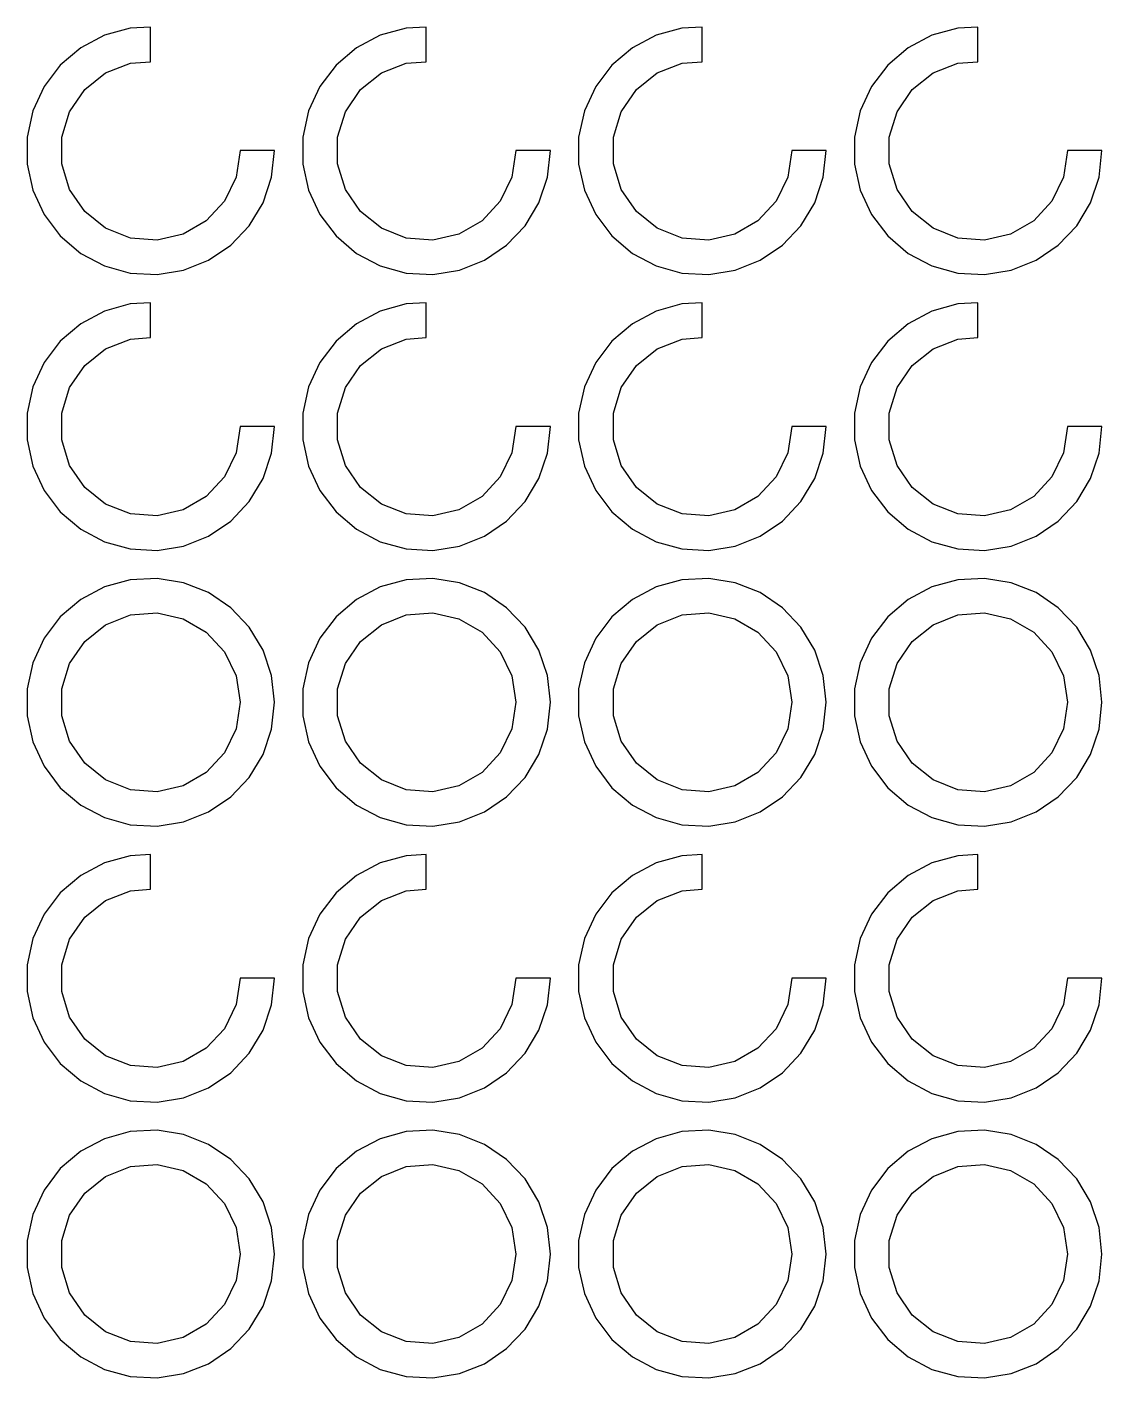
# Model space of a CAD drawing. Header units: metres. Extents: x -9 to 169, y -4 to 94.
# Drawn here: x -8.9 to 69, y -4 to 94 of the extents above; entities that cross this region are included whole.
import ezdxf

# ---------------------------------------------------------------- set-up
doc = ezdxf.new("R2010")
doc.units = ezdxf.units.M

msp = doc.modelspace()

# ---------------------------------------------------------------- linework, layer by layer
for p, q in [((-3.33124, 93.3608), (-5.05068, 92.4492)), ((-1.45604, 93.8814), (-3.33124, 93.3608)), ((0, 93.9604), (-1.45604, 93.8814)), ((0, 91.4454), (0, 93.9604)), ((16.6688, 93.3608), (14.9493, 92.4492)), ((18.544, 93.8814), (16.6688, 93.3608)), ((20, 93.9604), (18.544, 93.8814)), ((20, 91.4454), (20, 93.9604)), ((36.6688, 93.3608), (34.9493, 92.4492)), ((38.544, 93.8814), (36.6688, 93.3608)), ((40, 93.9604), (38.544, 93.8814)), ((40, 91.4454), (40, 93.9604)), ((56.6688, 93.3608), (54.9493, 92.4492)), ((58.544, 93.8814), (56.6688, 93.3608)), ((60, 93.9604), (58.544, 93.8814)), ((60, 91.4454), (60, 93.9604)), ((-5.05068, 92.4492), (-6.53396, 91.1893)), ((14.9493, 92.4492), (13.466, 91.1893)), ((34.9493, 92.4492), (33.466, 91.1893)), ((54.9493, 92.4492), (53.466, 91.1893)), ((-6.53396, 91.1893), (-7.71171, 89.64)), ((-3.25, 90.6292), (-1.44639, 91.337)), ((-1.44639, 91.337), (0, 91.4454)), ((13.466, 91.1893), (12.2883, 89.64)), ((16.75, 90.6292), (18.5536, 91.337)), ((18.5536, 91.337), (20, 91.4454)), ((33.466, 91.1893), (32.2883, 89.64)), ((36.75, 90.6292), (38.5536, 91.337)), ((38.5536, 91.337), (40, 91.4454)), ((53.466, 91.1893), (52.2883, 89.64)), ((56.75, 90.6292), (58.5536, 91.337)), ((58.5536, 91.337), (60, 91.4454)), ((-4.76484, 89.4211), (-3.25, 90.6292)), ((15.2352, 89.4211), (16.75, 90.6292)), ((35.2352, 89.4211), (36.75, 90.6292)), ((55.2352, 89.4211), (56.75, 90.6292)), ((-7.71171, 89.64), (-8.52888, 87.8737)), ((-5.8563, 87.8202), (-4.76484, 89.4211)), ((12.2883, 89.64), (11.4711, 87.8737)), ((14.1437, 87.8202), (15.2352, 89.4211)), ((32.2883, 89.64), (31.4711, 87.8737)), ((34.1437, 87.8202), (35.2352, 89.4211)), ((52.2883, 89.64), (51.4711, 87.8737)), ((54.1437, 87.8202), (55.2352, 89.4211)), ((-8.52888, 87.8737), (-8.94724, 85.9731)), ((-6.4274, 85.9688), (-5.8563, 87.8202)), ((11.4711, 87.8737), (11.0528, 85.9731)), ((13.5726, 85.9688), (14.1437, 87.8202)), ((31.4711, 87.8737), (31.0528, 85.9731)), ((33.5726, 85.9688), (34.1437, 87.8202)), ((51.4711, 87.8737), (51.0528, 85.9731)), ((53.5726, 85.9688), (54.1437, 87.8202)), ((-8.94724, 85.9731), (-8.94724, 84.0269)), ((-6.4274, 84.0312), (-6.4274, 85.9688)), ((11.0528, 85.9731), (11.0528, 84.0269)), ((13.5726, 84.0312), (13.5726, 85.9688)), ((31.0528, 85.9731), (31.0528, 84.0269)), ((33.5726, 84.0312), (33.5726, 85.9688)), ((51.0528, 85.9731), (51.0528, 84.0269)), ((53.5726, 84.0312), (53.5726, 85.9688)), ((6.5, 85), (6.21122, 83.0841)), ((9, 85), (6.5, 85)), ((8.78958, 83.0653), (9, 85)), ((26.5, 85), (26.2112, 83.0841)), ((29, 85), (26.5, 85)), ((28.7896, 83.0653), (29, 85)), ((46.5, 85), (46.2112, 83.0841)), ((49, 85), (46.5, 85)), ((48.7896, 83.0653), (49, 85)), ((66.5, 85), (66.2112, 83.0841)), ((69, 85), (66.5, 85)), ((68.7896, 83.0653), (69, 85)), ((-8.94724, 84.0269), (-8.52888, 82.1263)), ((-5.8563, 82.1798), (-6.4274, 84.0312)), ((11.0528, 84.0269), (11.4711, 82.1263)), ((14.1437, 82.1798), (13.5726, 84.0312)), ((31.0528, 84.0269), (31.4711, 82.1263)), ((34.1437, 82.1798), (33.5726, 84.0312)), ((51.0528, 84.0269), (51.4711, 82.1263)), ((54.1437, 82.1798), (53.5726, 84.0312)), ((6.21122, 83.0841), (5.37055, 81.3384)), ((8.16818, 81.221), (8.78958, 83.0653)), ((26.2112, 83.0841), (25.3706, 81.3384)), ((28.1682, 81.221), (28.7896, 83.0653)), ((46.2112, 83.0841), (45.3706, 81.3384)), ((48.1682, 81.221), (48.7896, 83.0653)), ((66.2112, 83.0841), (65.3706, 81.3384)), ((68.1682, 81.221), (68.7896, 83.0653)), ((-8.52888, 82.1263), (-7.71171, 80.36)), ((-4.76484, 80.5789), (-5.8563, 82.1798)), ((5.37055, 81.3384), (4.05268, 79.9181)), ((11.4711, 82.1263), (12.2883, 80.36)), ((15.2352, 80.5789), (14.1437, 82.1798)), ((25.3706, 81.3384), (24.0527, 79.9181)), ((31.4711, 82.1263), (32.2883, 80.36)), ((35.2352, 80.5789), (34.1437, 82.1798)), ((45.3706, 81.3384), (44.0527, 79.9181)), ((51.4711, 82.1263), (52.2883, 80.36)), ((55.2352, 80.5789), (54.1437, 82.1798)), ((65.3706, 81.3384), (64.0527, 79.9181)), ((-7.71171, 80.36), (-6.53396, 78.8107)), ((-3.25, 79.3708), (-4.76484, 80.5789)), ((7.16484, 79.5534), (8.16818, 81.221)), ((12.2883, 80.36), (13.466, 78.8107)), ((16.75, 79.3708), (15.2352, 80.5789)), ((27.1648, 79.5534), (28.1682, 81.221)), ((32.2883, 80.36), (33.466, 78.8107)), ((36.75, 79.3708), (35.2352, 80.5789)), ((47.1648, 79.5534), (48.1682, 81.221)), ((52.2883, 80.36), (53.466, 78.8107)), ((56.75, 79.3708), (55.2352, 80.5789)), ((67.1648, 79.5534), (68.1682, 81.221)), ((-1.44639, 78.663), (-3.25, 79.3708)), ((4.05268, 79.9181), (2.37472, 78.9493)), ((5.82648, 78.1405), (7.16484, 79.5534)), ((18.5536, 78.663), (16.75, 79.3708)), ((24.0527, 79.9181), (22.3747, 78.9493)), ((25.8265, 78.1405), (27.1648, 79.5534)), ((38.5536, 78.663), (36.75, 79.3708)), ((44.0527, 79.9181), (42.3747, 78.9493)), ((45.8265, 78.1405), (47.1648, 79.5534)), ((58.5536, 78.663), (56.75, 79.3708)), ((64.0527, 79.9181), (62.3747, 78.9493)), ((65.8265, 78.1405), (67.1648, 79.5534)), ((-6.53396, 78.8107), (-5.05068, 77.5508)), ((0.48574, 78.5182), (-1.44639, 78.663)), ((2.37472, 78.9493), (0.48574, 78.5182)), ((13.466, 78.8107), (14.9493, 77.5508)), ((20.4857, 78.5182), (18.5536, 78.663)), ((22.3747, 78.9493), (20.4857, 78.5182)), ((33.466, 78.8107), (34.9493, 77.5508)), ((40.4857, 78.5182), (38.5536, 78.663)), ((42.3747, 78.9493), (40.4857, 78.5182)), ((53.466, 78.8107), (54.9493, 77.5508)), ((60.4857, 78.5182), (58.5536, 78.663)), ((62.3747, 78.9493), (60.4857, 78.5182)), ((-5.05068, 77.5508), (-3.33124, 76.6392)), ((4.21568, 77.0484), (5.82648, 78.1405)), ((14.9493, 77.5508), (16.6688, 76.6392)), ((24.2157, 77.0484), (25.8265, 78.1405)), ((34.9493, 77.5508), (36.6688, 76.6392)), ((44.2157, 77.0484), (45.8265, 78.1405)), ((54.9493, 77.5508), (56.6688, 76.6392)), ((64.2157, 77.0484), (65.8265, 78.1405)), ((-3.33124, 76.6392), (-1.45604, 76.1186)), ((2.40775, 76.3281), (4.21568, 77.0484)), ((16.6688, 76.6392), (18.544, 76.1186)), ((22.4078, 76.3281), (24.2157, 77.0484)), ((36.6688, 76.6392), (38.544, 76.1186)), ((42.4078, 76.3281), (44.2157, 77.0484)), ((56.6688, 76.6392), (58.544, 76.1186)), ((62.4078, 76.3281), (64.2157, 77.0484)), ((-1.45604, 76.1186), (0.48725, 76.0132)), ((0.48725, 76.0132), (2.40775, 76.3281)), ((18.544, 76.1186), (20.4872, 76.0132)), ((20.4872, 76.0132), (22.4078, 76.3281)), ((38.544, 76.1186), (40.4872, 76.0132)), ((40.4872, 76.0132), (42.4078, 76.3281)), ((58.544, 76.1186), (60.4872, 76.0132)), ((60.4872, 76.0132), (62.4078, 76.3281)), ((-1.45604, 73.8814), (-3.33124, 73.3608)), ((0, 73.9604), (-1.45604, 73.8814)), ((0, 71.4454), (0, 73.9604)), ((18.544, 73.8814), (16.6688, 73.3608)), ((20, 73.9604), (18.544, 73.8814)), ((20, 71.4454), (20, 73.9604)), ((38.544, 73.8814), (36.6688, 73.3608)), ((40, 73.9604), (38.544, 73.8814)), ((40, 71.4454), (40, 73.9604)), ((58.544, 73.8814), (56.6688, 73.3608)), ((60, 73.9604), (58.544, 73.8814)), ((60, 71.4454), (60, 73.9604)), ((-3.33124, 73.3608), (-5.05068, 72.4492)), ((16.6688, 73.3608), (14.9493, 72.4492)), ((36.6688, 73.3608), (34.9493, 72.4492)), ((56.6688, 73.3608), (54.9493, 72.4492)), ((-5.05068, 72.4492), (-6.53396, 71.1893)), ((14.9493, 72.4492), (13.466, 71.1893)), ((34.9493, 72.4492), (33.466, 71.1893)), ((54.9493, 72.4492), (53.466, 71.1893)), ((-6.53396, 71.1893), (-7.71171, 69.64)), ((-4.76484, 69.4211), (-3.25, 70.6292)), ((-3.25, 70.6292), (-1.44639, 71.337)), ((-1.44639, 71.337), (0, 71.4454)), ((13.466, 71.1893), (12.2883, 69.64)), ((15.2352, 69.4211), (16.75, 70.6292)), ((16.75, 70.6292), (18.5536, 71.337)), ((18.5536, 71.337), (20, 71.4454)), ((33.466, 71.1893), (32.2883, 69.64)), ((35.2352, 69.4211), (36.75, 70.6292)), ((36.75, 70.6292), (38.5536, 71.337)), ((38.5536, 71.337), (40, 71.4454)), ((53.466, 71.1893), (52.2883, 69.64)), ((55.2352, 69.4211), (56.75, 70.6292)), ((56.75, 70.6292), (58.5536, 71.337)), ((58.5536, 71.337), (60, 71.4454)), ((-7.71171, 69.64), (-8.52888, 67.8737)), ((12.2883, 69.64), (11.4711, 67.8737)), ((32.2883, 69.64), (31.4711, 67.8737)), ((52.2883, 69.64), (51.4711, 67.8737)), ((-5.8563, 67.8202), (-4.76484, 69.4211)), ((14.1437, 67.8202), (15.2352, 69.4211)), ((34.1437, 67.8202), (35.2352, 69.4211)), ((54.1437, 67.8202), (55.2352, 69.4211)), ((-8.52888, 67.8737), (-8.94724, 65.9731)), ((-6.4274, 65.9688), (-5.8563, 67.8202)), ((11.4711, 67.8737), (11.0528, 65.9731)), ((13.5726, 65.9688), (14.1437, 67.8202)), ((31.4711, 67.8737), (31.0528, 65.9731)), ((33.5726, 65.9688), (34.1437, 67.8202)), ((51.4711, 67.8737), (51.0528, 65.9731)), ((53.5726, 65.9688), (54.1437, 67.8202)), ((-8.94724, 65.9731), (-8.94724, 64.0269)), ((-6.4274, 64.0312), (-6.4274, 65.9688)), ((11.0528, 65.9731), (11.0528, 64.0269)), ((13.5726, 64.0312), (13.5726, 65.9688)), ((31.0528, 65.9731), (31.0528, 64.0269)), ((33.5726, 64.0312), (33.5726, 65.9688)), ((51.0528, 65.9731), (51.0528, 64.0269)), ((53.5726, 64.0312), (53.5726, 65.9688)), ((6.5, 65), (6.21122, 63.0841)), ((9, 65), (6.5, 65)), ((8.78958, 63.0653), (9, 65)), ((26.5, 65), (26.2112, 63.0841)), ((29, 65), (26.5, 65)), ((28.7896, 63.0653), (29, 65)), ((46.5, 65), (46.2112, 63.0841)), ((49, 65), (46.5, 65)), ((48.7896, 63.0653), (49, 65)), ((66.5, 65), (66.2112, 63.0841)), ((69, 65), (66.5, 65)), ((68.7896, 63.0653), (69, 65)), ((-8.94724, 64.0269), (-8.52888, 62.1263)), ((-5.8563, 62.1798), (-6.4274, 64.0312)), ((11.0528, 64.0269), (11.4711, 62.1263)), ((14.1437, 62.1798), (13.5726, 64.0312)), ((31.0528, 64.0269), (31.4711, 62.1263)), ((34.1437, 62.1798), (33.5726, 64.0312)), ((51.0528, 64.0269), (51.4711, 62.1263)), ((54.1437, 62.1798), (53.5726, 64.0312)), ((6.21122, 63.0841), (5.37055, 61.3384)), ((8.16818, 61.221), (8.78958, 63.0653)), ((26.2112, 63.0841), (25.3706, 61.3384)), ((28.1682, 61.221), (28.7896, 63.0653)), ((46.2112, 63.0841), (45.3706, 61.3384)), ((48.1682, 61.221), (48.7896, 63.0653)), ((66.2112, 63.0841), (65.3706, 61.3384)), ((68.1682, 61.221), (68.7896, 63.0653)), ((-8.52888, 62.1263), (-7.71171, 60.36)), ((-4.76484, 60.5789), (-5.8563, 62.1798)), ((11.4711, 62.1263), (12.2883, 60.36)), ((15.2352, 60.5789), (14.1437, 62.1798)), ((31.4711, 62.1263), (32.2883, 60.36)), ((35.2352, 60.5789), (34.1437, 62.1798)), ((51.4711, 62.1263), (52.2883, 60.36)), ((55.2352, 60.5789), (54.1437, 62.1798)), ((5.37055, 61.3384), (4.05268, 59.9181)), ((7.16484, 59.5534), (8.16818, 61.221)), ((25.3706, 61.3384), (24.0527, 59.9181)), ((27.1648, 59.5534), (28.1682, 61.221)), ((45.3706, 61.3384), (44.0527, 59.9181)), ((47.1648, 59.5534), (48.1682, 61.221)), ((65.3706, 61.3384), (64.0527, 59.9181)), ((67.1648, 59.5534), (68.1682, 61.221)), ((-7.71171, 60.36), (-6.53396, 58.8107)), ((-3.25, 59.3708), (-4.76484, 60.5789)), ((4.05268, 59.9181), (2.37472, 58.9493)), ((12.2883, 60.36), (13.466, 58.8107)), ((16.75, 59.3708), (15.2352, 60.5789)), ((24.0527, 59.9181), (22.3747, 58.9493)), ((32.2883, 60.36), (33.466, 58.8107)), ((36.75, 59.3708), (35.2352, 60.5789)), ((44.0527, 59.9181), (42.3747, 58.9493)), ((52.2883, 60.36), (53.466, 58.8107)), ((56.75, 59.3708), (55.2352, 60.5789)), ((64.0527, 59.9181), (62.3747, 58.9493)), ((-6.53396, 58.8107), (-5.05068, 57.5508)), ((-1.44639, 58.663), (-3.25, 59.3708)), ((2.37472, 58.9493), (0.48574, 58.5182)), ((5.82648, 58.1405), (7.16484, 59.5534)), ((13.466, 58.8107), (14.9493, 57.5508)), ((18.5536, 58.663), (16.75, 59.3708)), ((22.3747, 58.9493), (20.4857, 58.5182)), ((25.8265, 58.1405), (27.1648, 59.5534)), ((33.466, 58.8107), (34.9493, 57.5508)), ((38.5536, 58.663), (36.75, 59.3708)), ((42.3747, 58.9493), (40.4857, 58.5182)), ((45.8265, 58.1405), (47.1648, 59.5534)), ((53.466, 58.8107), (54.9493, 57.5508)), ((58.5536, 58.663), (56.75, 59.3708)), ((62.3747, 58.9493), (60.4857, 58.5182)), ((65.8265, 58.1405), (67.1648, 59.5534)), ((0.48574, 58.5182), (-1.44639, 58.663)), ((4.21568, 57.0484), (5.82648, 58.1405)), ((20.4857, 58.5182), (18.5536, 58.663)), ((24.2157, 57.0484), (25.8265, 58.1405)), ((40.4857, 58.5182), (38.5536, 58.663)), ((44.2157, 57.0484), (45.8265, 58.1405)), ((60.4857, 58.5182), (58.5536, 58.663)), ((64.2157, 57.0484), (65.8265, 58.1405)), ((-5.05068, 57.5508), (-3.33124, 56.6392)), ((2.40775, 56.3281), (4.21568, 57.0484)), ((14.9493, 57.5508), (16.6688, 56.6392)), ((22.4078, 56.3281), (24.2157, 57.0484)), ((34.9493, 57.5508), (36.6688, 56.6392)), ((42.4078, 56.3281), (44.2157, 57.0484)), ((54.9493, 57.5508), (56.6688, 56.6392)), ((62.4078, 56.3281), (64.2157, 57.0484)), ((-3.33124, 56.6392), (-1.45604, 56.1186)), ((-1.45604, 56.1186), (0.48725, 56.0132)), ((0.48725, 56.0132), (2.40775, 56.3281)), ((16.6688, 56.6392), (18.544, 56.1186)), ((18.544, 56.1186), (20.4872, 56.0132)), ((20.4872, 56.0132), (22.4078, 56.3281)), ((36.6688, 56.6392), (38.544, 56.1186)), ((38.544, 56.1186), (40.4872, 56.0132)), ((40.4872, 56.0132), (42.4078, 56.3281)), ((56.6688, 56.6392), (58.544, 56.1186)), ((58.544, 56.1186), (60.4872, 56.0132)), ((60.4872, 56.0132), (62.4078, 56.3281)), ((-1.45604, 53.8814), (-3.33124, 53.3608)), ((0.48725, 53.9868), (-1.45604, 53.8814)), ((2.40775, 53.6719), (0.48725, 53.9868)), ((18.544, 53.8814), (16.6688, 53.3608)), ((20.4872, 53.9868), (18.544, 53.8814)), ((22.4078, 53.6719), (20.4872, 53.9868)), ((38.544, 53.8814), (36.6688, 53.3608)), ((40.4872, 53.9868), (38.544, 53.8814)), ((42.4078, 53.6719), (40.4872, 53.9868)), ((58.544, 53.8814), (56.6688, 53.3608)), ((60.4872, 53.9868), (58.544, 53.8814)), ((62.4078, 53.6719), (60.4872, 53.9868)), ((-3.33124, 53.3608), (-5.05068, 52.4492)), ((4.21568, 52.9516), (2.40775, 53.6719)), ((5.82648, 51.8595), (4.21568, 52.9516)), ((16.6688, 53.3608), (14.9493, 52.4492)), ((24.2157, 52.9516), (22.4078, 53.6719)), ((25.8265, 51.8595), (24.2157, 52.9516)), ((36.6688, 53.3608), (34.9493, 52.4492)), ((44.2157, 52.9516), (42.4078, 53.6719)), ((45.8265, 51.8595), (44.2157, 52.9516)), ((56.6688, 53.3608), (54.9493, 52.4492)), ((64.2157, 52.9516), (62.4078, 53.6719)), ((65.8265, 51.8595), (64.2157, 52.9516)), ((-5.05068, 52.4492), (-6.53396, 51.1893)), ((14.9493, 52.4492), (13.466, 51.1893)), ((34.9493, 52.4492), (33.466, 51.1893)), ((54.9493, 52.4492), (53.466, 51.1893)), ((-6.53396, 51.1893), (-7.71171, 49.64)), ((-3.25, 50.6292), (-1.44639, 51.337)), ((-1.44639, 51.337), (0.48574, 51.4818)), ((0.48574, 51.4818), (2.37472, 51.0507)), ((2.37472, 51.0507), (4.05268, 50.0819)), ((7.16484, 50.4466), (5.82648, 51.8595)), ((13.466, 51.1893), (12.2883, 49.64)), ((16.75, 50.6292), (18.5536, 51.337)), ((18.5536, 51.337), (20.4857, 51.4818)), ((20.4857, 51.4818), (22.3747, 51.0507)), ((22.3747, 51.0507), (24.0527, 50.0819)), ((27.1648, 50.4466), (25.8265, 51.8595)), ((33.466, 51.1893), (32.2883, 49.64)), ((36.75, 50.6292), (38.5536, 51.337)), ((38.5536, 51.337), (40.4857, 51.4818)), ((40.4857, 51.4818), (42.3747, 51.0507)), ((42.3747, 51.0507), (44.0527, 50.0819)), ((47.1648, 50.4466), (45.8265, 51.8595)), ((53.466, 51.1893), (52.2883, 49.64)), ((56.75, 50.6292), (58.5536, 51.337)), ((58.5536, 51.337), (60.4857, 51.4818)), ((60.4857, 51.4818), (62.3747, 51.0507)), ((62.3747, 51.0507), (64.0527, 50.0819)), ((67.1648, 50.4466), (65.8265, 51.8595)), ((-4.76484, 49.4211), (-3.25, 50.6292)), ((4.05268, 50.0819), (5.37055, 48.6616)), ((8.16818, 48.779), (7.16484, 50.4466)), ((15.2352, 49.4211), (16.75, 50.6292)), ((24.0527, 50.0819), (25.3706, 48.6616)), ((28.1682, 48.779), (27.1648, 50.4466)), ((35.2352, 49.4211), (36.75, 50.6292)), ((44.0527, 50.0819), (45.3706, 48.6616)), ((48.1682, 48.779), (47.1648, 50.4466)), ((55.2352, 49.4211), (56.75, 50.6292)), ((64.0527, 50.0819), (65.3706, 48.6616)), ((68.1682, 48.779), (67.1648, 50.4466)), ((-7.71171, 49.64), (-8.52888, 47.8737)), ((-5.8563, 47.8202), (-4.76484, 49.4211)), ((12.2883, 49.64), (11.4711, 47.8737)), ((14.1437, 47.8202), (15.2352, 49.4211)), ((32.2883, 49.64), (31.4711, 47.8737)), ((34.1437, 47.8202), (35.2352, 49.4211)), ((52.2883, 49.64), (51.4711, 47.8737)), ((54.1437, 47.8202), (55.2352, 49.4211)), ((5.37055, 48.6616), (6.21122, 46.9159)), ((8.78958, 46.9347), (8.16818, 48.779)), ((25.3706, 48.6616), (26.2112, 46.9159)), ((28.7896, 46.9347), (28.1682, 48.779)), ((45.3706, 48.6616), (46.2112, 46.9159)), ((48.7896, 46.9347), (48.1682, 48.779)), ((65.3706, 48.6616), (66.2112, 46.9159)), ((68.7896, 46.9347), (68.1682, 48.779)), ((-8.52888, 47.8737), (-8.94724, 45.9731)), ((-6.4274, 45.9688), (-5.8563, 47.8202)), ((11.4711, 47.8737), (11.0528, 45.9731)), ((13.5726, 45.9688), (14.1437, 47.8202)), ((31.4711, 47.8737), (31.0528, 45.9731)), ((33.5726, 45.9688), (34.1437, 47.8202)), ((51.4711, 47.8737), (51.0528, 45.9731)), ((53.5726, 45.9688), (54.1437, 47.8202)), ((6.21122, 46.9159), (6.5, 45)), ((9, 45), (8.78958, 46.9347)), ((26.2112, 46.9159), (26.5, 45)), ((29, 45), (28.7896, 46.9347)), ((46.2112, 46.9159), (46.5, 45)), ((49, 45), (48.7896, 46.9347)), ((66.2112, 46.9159), (66.5, 45)), ((69, 45), (68.7896, 46.9347)), ((-8.94724, 45.9731), (-8.94724, 44.0269)), ((-6.4274, 44.0312), (-6.4274, 45.9688)), ((11.0528, 45.9731), (11.0528, 44.0269)), ((13.5726, 44.0312), (13.5726, 45.9688)), ((31.0528, 45.9731), (31.0528, 44.0269)), ((33.5726, 44.0312), (33.5726, 45.9688)), ((51.0528, 45.9731), (51.0528, 44.0269)), ((53.5726, 44.0312), (53.5726, 45.9688)), ((6.5, 45), (6.21122, 43.0841)), ((8.78958, 43.0653), (9, 45)), ((26.5, 45), (26.2112, 43.0841)), ((28.7896, 43.0653), (29, 45)), ((46.5, 45), (46.2112, 43.0841)), ((48.7896, 43.0653), (49, 45)), ((66.5, 45), (66.2112, 43.0841)), ((68.7896, 43.0653), (69, 45)), ((-8.94724, 44.0269), (-8.52888, 42.1263)), ((-5.8563, 42.1798), (-6.4274, 44.0312)), ((11.0528, 44.0269), (11.4711, 42.1263)), ((14.1437, 42.1798), (13.5726, 44.0312)), ((31.0528, 44.0269), (31.4711, 42.1263)), ((34.1437, 42.1798), (33.5726, 44.0312)), ((51.0528, 44.0269), (51.4711, 42.1263)), ((54.1437, 42.1798), (53.5726, 44.0312)), ((-8.52888, 42.1263), (-7.71171, 40.36)), ((-4.76484, 40.5789), (-5.8563, 42.1798)), ((6.21122, 43.0841), (5.37055, 41.3384)), ((8.16818, 41.221), (8.78958, 43.0653)), ((11.4711, 42.1263), (12.2883, 40.36)), ((15.2352, 40.5789), (14.1437, 42.1798)), ((26.2112, 43.0841), (25.3706, 41.3384)), ((28.1682, 41.221), (28.7896, 43.0653)), ((31.4711, 42.1263), (32.2883, 40.36)), ((35.2352, 40.5789), (34.1437, 42.1798)), ((46.2112, 43.0841), (45.3706, 41.3384)), ((48.1682, 41.221), (48.7896, 43.0653)), ((51.4711, 42.1263), (52.2883, 40.36)), ((55.2352, 40.5789), (54.1437, 42.1798)), ((66.2112, 43.0841), (65.3706, 41.3384)), ((68.1682, 41.221), (68.7896, 43.0653)), ((5.37055, 41.3384), (4.05268, 39.9181)), ((7.16484, 39.5534), (8.16818, 41.221)), ((25.3706, 41.3384), (24.0527, 39.9181)), ((27.1648, 39.5534), (28.1682, 41.221)), ((45.3706, 41.3384), (44.0527, 39.9181)), ((47.1648, 39.5534), (48.1682, 41.221)), ((65.3706, 41.3384), (64.0527, 39.9181)), ((67.1648, 39.5534), (68.1682, 41.221)), ((-7.71171, 40.36), (-6.53396, 38.8107)), ((-3.25, 39.3708), (-4.76484, 40.5789)), ((12.2883, 40.36), (13.466, 38.8107)), ((16.75, 39.3708), (15.2352, 40.5789)), ((32.2883, 40.36), (33.466, 38.8107)), ((36.75, 39.3708), (35.2352, 40.5789)), ((52.2883, 40.36), (53.466, 38.8107)), ((56.75, 39.3708), (55.2352, 40.5789)), ((-1.44639, 38.663), (-3.25, 39.3708)), ((4.05268, 39.9181), (2.37472, 38.9493)), ((5.82648, 38.1405), (7.16484, 39.5534)), ((18.5536, 38.663), (16.75, 39.3708)), ((24.0527, 39.9181), (22.3747, 38.9493)), ((25.8265, 38.1405), (27.1648, 39.5534)), ((38.5536, 38.663), (36.75, 39.3708)), ((44.0527, 39.9181), (42.3747, 38.9493)), ((45.8265, 38.1405), (47.1648, 39.5534)), ((58.5536, 38.663), (56.75, 39.3708)), ((64.0527, 39.9181), (62.3747, 38.9493)), ((65.8265, 38.1405), (67.1648, 39.5534)), ((-6.53396, 38.8107), (-5.05068, 37.5508)), ((0.48574, 38.5182), (-1.44639, 38.663)), ((2.37472, 38.9493), (0.48574, 38.5182)), ((13.466, 38.8107), (14.9493, 37.5508)), ((20.4857, 38.5182), (18.5536, 38.663)), ((22.3747, 38.9493), (20.4857, 38.5182)), ((33.466, 38.8107), (34.9493, 37.5508)), ((40.4857, 38.5182), (38.5536, 38.663)), ((42.3747, 38.9493), (40.4857, 38.5182)), ((53.466, 38.8107), (54.9493, 37.5508)), ((60.4857, 38.5182), (58.5536, 38.663)), ((62.3747, 38.9493), (60.4857, 38.5182)), ((-5.05068, 37.5508), (-3.33124, 36.6392)), ((4.21568, 37.0484), (5.82648, 38.1405)), ((14.9493, 37.5508), (16.6688, 36.6392)), ((24.2157, 37.0484), (25.8265, 38.1405)), ((34.9493, 37.5508), (36.6688, 36.6392)), ((44.2157, 37.0484), (45.8265, 38.1405)), ((54.9493, 37.5508), (56.6688, 36.6392)), ((64.2157, 37.0484), (65.8265, 38.1405)), ((-3.33124, 36.6392), (-1.45604, 36.1186)), ((0.48725, 36.0132), (2.40775, 36.3281)), ((2.40775, 36.3281), (4.21568, 37.0484)), ((16.6688, 36.6392), (18.544, 36.1186)), ((20.4872, 36.0132), (22.4078, 36.3281)), ((22.4078, 36.3281), (24.2157, 37.0484)), ((36.6688, 36.6392), (38.544, 36.1186)), ((40.4872, 36.0132), (42.4078, 36.3281)), ((42.4078, 36.3281), (44.2157, 37.0484)), ((56.6688, 36.6392), (58.544, 36.1186)), ((60.4872, 36.0132), (62.4078, 36.3281)), ((62.4078, 36.3281), (64.2157, 37.0484)), ((-1.45604, 36.1186), (0.48725, 36.0132)), ((18.544, 36.1186), (20.4872, 36.0132)), ((38.544, 36.1186), (40.4872, 36.0132)), ((58.544, 36.1186), (60.4872, 36.0132)), ((-3.33124, 33.3608), (-5.05068, 32.4492)), ((-1.45604, 33.8814), (-3.33124, 33.3608)), ((0, 33.9604), (-1.45604, 33.8814)), ((0, 31.4454), (0, 33.9604)), ((16.6688, 33.3608), (14.9493, 32.4492)), ((18.544, 33.8814), (16.6688, 33.3608)), ((20, 33.9604), (18.544, 33.8814)), ((20, 31.4454), (20, 33.9604)), ((36.6688, 33.3608), (34.9493, 32.4492)), ((38.544, 33.8814), (36.6688, 33.3608)), ((40, 33.9604), (38.544, 33.8814)), ((40, 31.4454), (40, 33.9604)), ((56.6688, 33.3608), (54.9493, 32.4492)), ((58.544, 33.8814), (56.6688, 33.3608)), ((60, 33.9604), (58.544, 33.8814)), ((60, 31.4454), (60, 33.9604)), ((-5.05068, 32.4492), (-6.53396, 31.1893)), ((14.9493, 32.4492), (13.466, 31.1893)), ((34.9493, 32.4492), (33.466, 31.1893)), ((54.9493, 32.4492), (53.466, 31.1893)), ((-1.44639, 31.337), (0, 31.4454)), ((18.5536, 31.337), (20, 31.4454)), ((38.5536, 31.337), (40, 31.4454)), ((58.5536, 31.337), (60, 31.4454)), ((-6.53396, 31.1893), (-7.71171, 29.64)), ((-4.76484, 29.4211), (-3.25, 30.6292)), ((-3.25, 30.6292), (-1.44639, 31.337)), ((13.466, 31.1893), (12.2883, 29.64)), ((15.2352, 29.4211), (16.75, 30.6292)), ((16.75, 30.6292), (18.5536, 31.337)), ((33.466, 31.1893), (32.2883, 29.64)), ((35.2352, 29.4211), (36.75, 30.6292)), ((36.75, 30.6292), (38.5536, 31.337)), ((53.466, 31.1893), (52.2883, 29.64)), ((55.2352, 29.4211), (56.75, 30.6292)), ((56.75, 30.6292), (58.5536, 31.337)), ((-7.71171, 29.64), (-8.52888, 27.8737)), ((-5.8563, 27.8202), (-4.76484, 29.4211)), ((12.2883, 29.64), (11.4711, 27.8737)), ((14.1437, 27.8202), (15.2352, 29.4211)), ((32.2883, 29.64), (31.4711, 27.8737)), ((34.1437, 27.8202), (35.2352, 29.4211)), ((52.2883, 29.64), (51.4711, 27.8737)), ((54.1437, 27.8202), (55.2352, 29.4211)), ((-8.52888, 27.8737), (-8.94724, 25.9731)), ((-6.4274, 25.9688), (-5.8563, 27.8202)), ((11.4711, 27.8737), (11.0528, 25.9731)), ((13.5726, 25.9688), (14.1437, 27.8202)), ((31.4711, 27.8737), (31.0528, 25.9731)), ((33.5726, 25.9688), (34.1437, 27.8202)), ((51.4711, 27.8737), (51.0528, 25.9731)), ((53.5726, 25.9688), (54.1437, 27.8202)), ((-8.94724, 25.9731), (-8.94724, 24.0269)), ((-6.4274, 24.0312), (-6.4274, 25.9688)), ((11.0528, 25.9731), (11.0528, 24.0269)), ((13.5726, 24.0312), (13.5726, 25.9688)), ((31.0528, 25.9731), (31.0528, 24.0269)), ((33.5726, 24.0312), (33.5726, 25.9688)), ((51.0528, 25.9731), (51.0528, 24.0269)), ((53.5726, 24.0312), (53.5726, 25.9688)), ((6.5, 25), (6.21122, 23.0841)), ((9, 25), (6.5, 25)), ((8.78958, 23.0653), (9, 25)), ((26.5, 25), (26.2112, 23.0841)), ((29, 25), (26.5, 25)), ((28.7896, 23.0653), (29, 25)), ((46.5, 25), (46.2112, 23.0841)), ((49, 25), (46.5, 25)), ((48.7896, 23.0653), (49, 25)), ((66.5, 25), (66.2112, 23.0841)), ((69, 25), (66.5, 25)), ((68.7896, 23.0653), (69, 25)), ((-8.94724, 24.0269), (-8.52888, 22.1263)), ((-5.8563, 22.1798), (-6.4274, 24.0312)), ((11.0528, 24.0269), (11.4711, 22.1263)), ((14.1437, 22.1798), (13.5726, 24.0312)), ((31.0528, 24.0269), (31.4711, 22.1263)), ((34.1437, 22.1798), (33.5726, 24.0312)), ((51.0528, 24.0269), (51.4711, 22.1263)), ((54.1437, 22.1798), (53.5726, 24.0312)), ((6.21122, 23.0841), (5.37055, 21.3384)), ((8.16818, 21.221), (8.78958, 23.0653)), ((26.2112, 23.0841), (25.3706, 21.3384)), ((28.1682, 21.221), (28.7896, 23.0653)), ((46.2112, 23.0841), (45.3706, 21.3384)), ((48.1682, 21.221), (48.7896, 23.0653)), ((66.2112, 23.0841), (65.3706, 21.3384)), ((68.1682, 21.221), (68.7896, 23.0653)), ((-8.52888, 22.1263), (-7.71171, 20.36)), ((-4.76484, 20.5789), (-5.8563, 22.1798)), ((11.4711, 22.1263), (12.2883, 20.36)), ((15.2352, 20.5789), (14.1437, 22.1798)), ((31.4711, 22.1263), (32.2883, 20.36)), ((35.2352, 20.5789), (34.1437, 22.1798)), ((51.4711, 22.1263), (52.2883, 20.36)), ((55.2352, 20.5789), (54.1437, 22.1798)), ((-3.25, 19.3708), (-4.76484, 20.5789)), ((5.37055, 21.3384), (4.05268, 19.9181)), ((7.16484, 19.5534), (8.16818, 21.221)), ((16.75, 19.3708), (15.2352, 20.5789)), ((25.3706, 21.3384), (24.0527, 19.9181)), ((27.1648, 19.5534), (28.1682, 21.221)), ((36.75, 19.3708), (35.2352, 20.5789)), ((45.3706, 21.3384), (44.0527, 19.9181)), ((47.1648, 19.5534), (48.1682, 21.221)), ((56.75, 19.3708), (55.2352, 20.5789)), ((65.3706, 21.3384), (64.0527, 19.9181)), ((67.1648, 19.5534), (68.1682, 21.221)), ((-7.71171, 20.36), (-6.53396, 18.8107)), ((4.05268, 19.9181), (2.37472, 18.9493)), ((12.2883, 20.36), (13.466, 18.8107)), ((24.0527, 19.9181), (22.3747, 18.9493)), ((32.2883, 20.36), (33.466, 18.8107)), ((44.0527, 19.9181), (42.3747, 18.9493)), ((52.2883, 20.36), (53.466, 18.8107)), ((64.0527, 19.9181), (62.3747, 18.9493)), ((-6.53396, 18.8107), (-5.05068, 17.5508)), ((-1.44639, 18.663), (-3.25, 19.3708)), ((0.48574, 18.5182), (-1.44639, 18.663)), ((2.37472, 18.9493), (0.48574, 18.5182)), ((5.82648, 18.1405), (7.16484, 19.5534)), ((13.466, 18.8107), (14.9493, 17.5508)), ((18.5536, 18.663), (16.75, 19.3708)), ((20.4857, 18.5182), (18.5536, 18.663)), ((22.3747, 18.9493), (20.4857, 18.5182)), ((25.8265, 18.1405), (27.1648, 19.5534)), ((33.466, 18.8107), (34.9493, 17.5508)), ((38.5536, 18.663), (36.75, 19.3708)), ((40.4857, 18.5182), (38.5536, 18.663)), ((42.3747, 18.9493), (40.4857, 18.5182)), ((45.8265, 18.1405), (47.1648, 19.5534)), ((53.466, 18.8107), (54.9493, 17.5508)), ((58.5536, 18.663), (56.75, 19.3708)), ((60.4857, 18.5182), (58.5536, 18.663)), ((62.3747, 18.9493), (60.4857, 18.5182)), ((65.8265, 18.1405), (67.1648, 19.5534)), ((4.21568, 17.0484), (5.82648, 18.1405)), ((24.2157, 17.0484), (25.8265, 18.1405)), ((44.2157, 17.0484), (45.8265, 18.1405)), ((64.2157, 17.0484), (65.8265, 18.1405)), ((-5.05068, 17.5508), (-3.33124, 16.6392)), ((2.40775, 16.3281), (4.21568, 17.0484)), ((14.9493, 17.5508), (16.6688, 16.6392)), ((22.4078, 16.3281), (24.2157, 17.0484)), ((34.9493, 17.5508), (36.6688, 16.6392)), ((42.4078, 16.3281), (44.2157, 17.0484)), ((54.9493, 17.5508), (56.6688, 16.6392)), ((62.4078, 16.3281), (64.2157, 17.0484)), ((-3.33124, 16.6392), (-1.45604, 16.1186)), ((-1.45604, 16.1186), (0.48725, 16.0132)), ((0.48725, 16.0132), (2.40775, 16.3281)), ((16.6688, 16.6392), (18.544, 16.1186)), ((18.544, 16.1186), (20.4872, 16.0132)), ((20.4872, 16.0132), (22.4078, 16.3281)), ((36.6688, 16.6392), (38.544, 16.1186)), ((38.544, 16.1186), (40.4872, 16.0132)), ((40.4872, 16.0132), (42.4078, 16.3281)), ((56.6688, 16.6392), (58.544, 16.1186)), ((58.544, 16.1186), (60.4872, 16.0132)), ((60.4872, 16.0132), (62.4078, 16.3281)), ((-1.45604, 13.8814), (-3.33124, 13.3608)), ((0.48725, 13.9868), (-1.45604, 13.8814)), ((2.40775, 13.6719), (0.48725, 13.9868)), ((18.544, 13.8814), (16.6688, 13.3608)), ((20.4872, 13.9868), (18.544, 13.8814)), ((22.4078, 13.6719), (20.4872, 13.9868)), ((38.544, 13.8814), (36.6688, 13.3608)), ((40.4872, 13.9868), (38.544, 13.8814)), ((42.4078, 13.6719), (40.4872, 13.9868)), ((58.544, 13.8814), (56.6688, 13.3608)), ((60.4872, 13.9868), (58.544, 13.8814)), ((62.4078, 13.6719), (60.4872, 13.9868)), ((-3.33124, 13.3608), (-5.05068, 12.4492)), ((4.21568, 12.9516), (2.40775, 13.6719)), ((5.82648, 11.8595), (4.21568, 12.9516)), ((16.6688, 13.3608), (14.9493, 12.4492)), ((24.2157, 12.9516), (22.4078, 13.6719)), ((25.8265, 11.8595), (24.2157, 12.9516)), ((36.6688, 13.3608), (34.9493, 12.4492)), ((44.2157, 12.9516), (42.4078, 13.6719)), ((45.8265, 11.8595), (44.2157, 12.9516)), ((56.6688, 13.3608), (54.9493, 12.4492)), ((64.2157, 12.9516), (62.4078, 13.6719)), ((65.8265, 11.8595), (64.2157, 12.9516)), ((-5.05068, 12.4492), (-6.53396, 11.1893)), ((7.16484, 10.4466), (5.82648, 11.8595)), ((14.9493, 12.4492), (13.466, 11.1893)), ((27.1648, 10.4466), (25.8265, 11.8595)), ((34.9493, 12.4492), (33.466, 11.1893)), ((47.1648, 10.4466), (45.8265, 11.8595)), ((54.9493, 12.4492), (53.466, 11.1893)), ((67.1648, 10.4466), (65.8265, 11.8595)), ((-6.53396, 11.1893), (-7.71171, 9.63998)), ((-3.25, 10.6292), (-1.44639, 11.337)), ((-1.44639, 11.337), (0.48574, 11.4818)), ((0.48574, 11.4818), (2.37472, 11.0507)), ((2.37472, 11.0507), (4.05268, 10.0819)), ((13.466, 11.1893), (12.2883, 9.63998)), ((16.75, 10.6292), (18.5536, 11.337)), ((18.5536, 11.337), (20.4857, 11.4818)), ((20.4857, 11.4818), (22.3747, 11.0507)), ((22.3747, 11.0507), (24.0527, 10.0819)), ((33.466, 11.1893), (32.2883, 9.63998)), ((36.75, 10.6292), (38.5536, 11.337)), ((38.5536, 11.337), (40.4857, 11.4818)), ((40.4857, 11.4818), (42.3747, 11.0507)), ((42.3747, 11.0507), (44.0527, 10.0819)), ((53.466, 11.1893), (52.2883, 9.63998)), ((56.75, 10.6292), (58.5536, 11.337)), ((58.5536, 11.337), (60.4857, 11.4818)), ((60.4857, 11.4818), (62.3747, 11.0507)), ((62.3747, 11.0507), (64.0527, 10.0819)), ((-4.76484, 9.42112), (-3.25, 10.6292)), ((4.05268, 10.0819), (5.37055, 8.66158)), ((8.16818, 8.779), (7.16484, 10.4466)), ((15.2352, 9.42112), (16.75, 10.6292)), ((24.0527, 10.0819), (25.3706, 8.66158)), ((28.1682, 8.779), (27.1648, 10.4466)), ((35.2352, 9.42112), (36.75, 10.6292)), ((44.0527, 10.0819), (45.3706, 8.66158)), ((48.1682, 8.779), (47.1648, 10.4466)), ((55.2352, 9.42112), (56.75, 10.6292)), ((64.0527, 10.0819), (65.3706, 8.66158)), ((68.1682, 8.779), (67.1648, 10.4466)), ((-7.71171, 9.63998), (-8.52888, 7.87371)), ((-5.8563, 7.82024), (-4.76484, 9.42112)), ((12.2883, 9.63998), (11.4711, 7.87371)), ((14.1437, 7.82024), (15.2352, 9.42112)), ((32.2883, 9.63998), (31.4711, 7.87371)), ((34.1437, 7.82024), (35.2352, 9.42112)), ((52.2883, 9.63998), (51.4711, 7.87371)), ((54.1437, 7.82024), (55.2352, 9.42112)), ((-8.52888, 7.87371), (-8.94724, 5.97307)), ((5.37055, 8.66158), (6.21122, 6.91591)), ((8.78958, 6.93473), (8.16818, 8.779)), ((11.4711, 7.87371), (11.0528, 5.97307)), ((25.3706, 8.66158), (26.2112, 6.91591)), ((28.7896, 6.93473), (28.1682, 8.779)), ((31.4711, 7.87371), (31.0528, 5.97307)), ((45.3706, 8.66158), (46.2112, 6.91591)), ((48.7896, 6.93473), (48.1682, 8.779)), ((51.4711, 7.87371), (51.0528, 5.97307)), ((65.3706, 8.66158), (66.2112, 6.91591)), ((68.7896, 6.93473), (68.1682, 8.779)), ((-6.4274, 5.96877), (-5.8563, 7.82024)), ((6.21122, 6.91591), (6.5, 5)), ((9, 5), (8.78958, 6.93473)), ((13.5726, 5.96877), (14.1437, 7.82024)), ((26.2112, 6.91591), (26.5, 5)), ((29, 5), (28.7896, 6.93473)), ((33.5726, 5.96877), (34.1437, 7.82024)), ((46.2112, 6.91591), (46.5, 5)), ((49, 5), (48.7896, 6.93473)), ((53.5726, 5.96877), (54.1437, 7.82024)), ((66.2112, 6.91591), (66.5, 5)), ((69, 5), (68.7896, 6.93473)), ((-8.94724, 5.97307), (-8.94724, 4.02693)), ((-6.4274, 4.03123), (-6.4274, 5.96877)), ((11.0528, 5.97307), (11.0528, 4.02693)), ((13.5726, 4.03123), (13.5726, 5.96877)), ((31.0528, 5.97307), (31.0528, 4.02693)), ((33.5726, 4.03123), (33.5726, 5.96877)), ((51.0528, 5.97307), (51.0528, 4.02693)), ((53.5726, 4.03123), (53.5726, 5.96877)), ((6.5, 5), (6.21122, 3.08409)), ((8.78958, 3.06527), (9, 5)), ((26.5, 5), (26.2112, 3.08409)), ((28.7896, 3.06527), (29, 5)), ((46.5, 5), (46.2112, 3.08409)), ((48.7896, 3.06527), (49, 5)), ((66.5, 5), (66.2112, 3.08409)), ((68.7896, 3.06527), (69, 5)), ((-8.94724, 4.02693), (-8.52888, 2.12629)), ((-5.8563, 2.17976), (-6.4274, 4.03123)), ((11.0528, 4.02693), (11.4711, 2.12629)), ((14.1437, 2.17976), (13.5726, 4.03123)), ((31.0528, 4.02693), (31.4711, 2.12629)), ((34.1437, 2.17976), (33.5726, 4.03123)), ((51.0528, 4.02693), (51.4711, 2.12629)), ((54.1437, 2.17976), (53.5726, 4.03123)), ((6.21122, 3.08409), (5.37055, 1.33842)), ((8.16818, 1.221), (8.78958, 3.06527)), ((26.2112, 3.08409), (25.3706, 1.33842)), ((28.1682, 1.221), (28.7896, 3.06527)), ((46.2112, 3.08409), (45.3706, 1.33842)), ((48.1682, 1.221), (48.7896, 3.06527)), ((66.2112, 3.08409), (65.3706, 1.33842)), ((68.1682, 1.221), (68.7896, 3.06527)), ((-8.52888, 2.12629), (-7.71171, 0.36002)), ((-4.76484, 0.57888), (-5.8563, 2.17976)), ((11.4711, 2.12629), (12.2883, 0.36002)), ((15.2352, 0.57888), (14.1437, 2.17976)), ((31.4711, 2.12629), (32.2883, 0.36002)), ((35.2352, 0.57888), (34.1437, 2.17976)), ((51.4711, 2.12629), (52.2883, 0.36002)), ((55.2352, 0.57888), (54.1437, 2.17976)), ((5.37055, 1.33842), (4.05268, -0.0819)), ((7.16484, -0.44657), (8.16818, 1.221)), ((25.3706, 1.33842), (24.0527, -0.0819)), ((27.1648, -0.44657), (28.1682, 1.221)), ((45.3706, 1.33842), (44.0527, -0.0819)), ((47.1648, -0.44657), (48.1682, 1.221)), ((65.3706, 1.33842), (64.0527, -0.0819)), ((67.1648, -0.44657), (68.1682, 1.221)), ((-7.71171, 0.36002), (-6.53396, -1.18929)), ((-3.25, -0.62916), (-4.76484, 0.57888)), ((12.2883, 0.36002), (13.466, -1.18929)), ((16.75, -0.62916), (15.2352, 0.57888)), ((32.2883, 0.36002), (33.466, -1.18929)), ((36.75, -0.62916), (35.2352, 0.57888)), ((52.2883, 0.36002), (53.466, -1.18929)), ((56.75, -0.62916), (55.2352, 0.57888)), ((-1.44639, -1.33703), (-3.25, -0.62916)), ((4.05268, -0.0819), (2.37472, -1.05068)), ((5.82648, -1.85946), (7.16484, -0.44657)), ((18.5536, -1.33703), (16.75, -0.62916)), ((24.0527, -0.0819), (22.3747, -1.05068)), ((25.8265, -1.85946), (27.1648, -0.44657)), ((38.5536, -1.33703), (36.75, -0.62916)), ((44.0527, -0.0819), (42.3747, -1.05068)), ((45.8265, -1.85946), (47.1648, -0.44657)), ((58.5536, -1.33703), (56.75, -0.62916)), ((64.0527, -0.0819), (62.3747, -1.05068)), ((65.8265, -1.85946), (67.1648, -0.44657)), ((-6.53396, -1.18929), (-5.05068, -2.4492)), ((0.48574, -1.48182), (-1.44639, -1.33703)), ((2.37472, -1.05068), (0.48574, -1.48182)), ((4.21568, -2.95161), (5.82648, -1.85946)), ((13.466, -1.18929), (14.9493, -2.4492)), ((20.4857, -1.48182), (18.5536, -1.33703)), ((22.3747, -1.05068), (20.4857, -1.48182)), ((24.2157, -2.95161), (25.8265, -1.85946)), ((33.466, -1.18929), (34.9493, -2.4492)), ((40.4857, -1.48182), (38.5536, -1.33703)), ((42.3747, -1.05068), (40.4857, -1.48182)), ((44.2157, -2.95161), (45.8265, -1.85946)), ((53.466, -1.18929), (54.9493, -2.4492)), ((60.4857, -1.48182), (58.5536, -1.33703)), ((62.3747, -1.05068), (60.4857, -1.48182)), ((64.2157, -2.95161), (65.8265, -1.85946)), ((-5.05068, -2.4492), (-3.33124, -3.36079)), ((14.9493, -2.4492), (16.6688, -3.36079)), ((34.9493, -2.4492), (36.6688, -3.36079)), ((54.9493, -2.4492), (56.6688, -3.36079)), ((-3.33124, -3.36079), (-1.45604, -3.88144)), ((-1.45604, -3.88144), (0.48725, -3.9868)), ((0.48725, -3.9868), (2.40775, -3.67195)), ((2.40775, -3.67195), (4.21568, -2.95161)), ((16.6688, -3.36079), (18.544, -3.88144)), ((18.544, -3.88144), (20.4872, -3.9868)), ((20.4872, -3.9868), (22.4078, -3.67195)), ((22.4078, -3.67195), (24.2157, -2.95161)), ((36.6688, -3.36079), (38.544, -3.88144)), ((38.544, -3.88144), (40.4872, -3.9868)), ((40.4872, -3.9868), (42.4078, -3.67195)), ((42.4078, -3.67195), (44.2157, -2.95161)), ((56.6688, -3.36079), (58.544, -3.88144)), ((58.544, -3.88144), (60.4872, -3.9868)), ((60.4872, -3.9868), (62.4078, -3.67195)), ((62.4078, -3.67195), (64.2157, -2.95161))]:
    msp.add_line(p, q)

doc.saveas('drawing.dxf')
